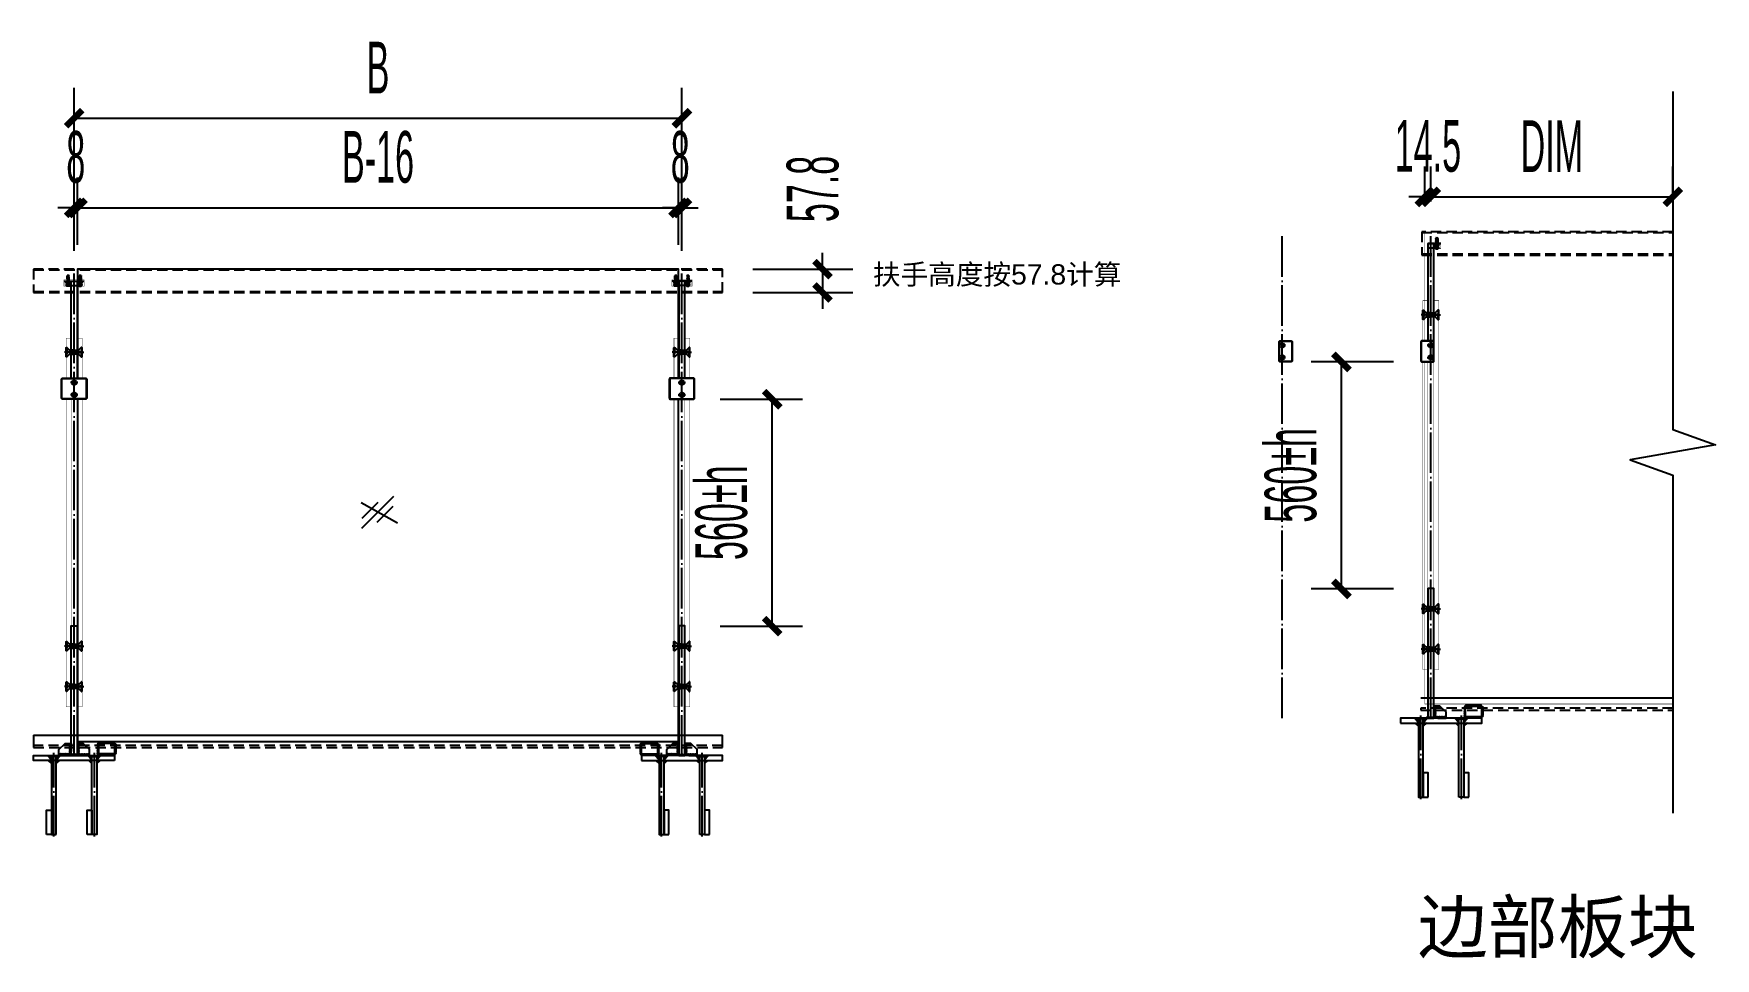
# Model space of a CAD drawing. Header units: millimetres. Extents: x 9 to 8262, y -3873 to 1969.
# Drawn here: x 4111 to 8262, y -312 to 1969 of the extents above; entities that cross this region are included whole.
import ezdxf

# ---------------------------------------------------------------- set-up
doc = ezdxf.new("R2010")
doc.units = ezdxf.units.MM
doc.header["$MEASUREMENT"] = 0
for name, pattern in [('CENTER', [2, 1.25, -0.25, 0.25, -0.25]), ('DASH', [0.35, 0.25, -0.1]), ('DASHED', [19.05, 12.7, -6.35]), ('DOTE', [2.42, 2, -0.2, 0.02, -0.2]), ('HIDDEN', [9.525, 6.35, -3.175])]:
    doc.linetypes.add(name, pattern=pattern)
for name, color, linetype in [('@F03_Section_Glass', 4, 'Continuous'), ('@F05_Section_Steel', 24, 'Continuous'), ('@F09_Submate', 8, 'Continuous'), ('@F19_DIM', 7, 'Continuous'), ('CL', 7, 'CENTER'), ('DIM', 8, 'Continuous'), ('F06_Section_Steel', 24, 'Continuous'), ('F25_Stru_Fill', 252, 'Continuous'), ('F31_Gridline_Other', 132, 'Continuous'), ('F57_Sign', 240, 'Continuous'), ('F58_Dote', 1, 'DOTE'), ('F90_Dote', 145, 'Continuous'), ('pj', 4, 'Continuous'), ('PUB_TEXT', 7, 'Continuous'), ('SC', 6, 'Continuous'), ('WELD', 8, 'Continuous'), ('XX', 6, 'DASHED'), ('ZX', 1, 'CENTER'), ('图框', 7, 'Continuous')]:
    doc.layers.add(name, color=color, linetype=linetype)
doc.layers.add('JY-11填充层', color=8, linetype='Continuous', lineweight=5)
doc.layers.add('虚线', color=6, linetype='HIDDEN', lineweight=13)
doc.styles.add('_TCH_DIM_T3', font='hztxt_e.shx', dxfattribs={"width": 0.494118, "bigfont": 'hztxt.shx'})
doc.styles.get("Standard").update_dxf_attribs({"font": 'arial.ttf'})
doc.styles.add('黑体', font='')
doc.styles.get('黑体').set_extended_font_data('NSimSun')
doc.dimstyles.new('_TCH_ARCH&&50', dxfattribs={"dimtxt": 127.5, "dimasz": 40, "dimexe": 75, "dimexo": 75, "dimgap": 61.25, "dimtad": 1, "dimdec": 1, "dimzin": 12, "dimdsep": 46, "dimtxsty": '_TCH_DIM_T3', "dimblk": 'ARCHTICK', "dimcen": 0.09, "dimclrt": 7, "dimazin": 2, "dimtfac": 1, "dimtdec": 1, "dimtix": 1, "dimtmove": 2, "dimatfit": 3, "dimldrblk": 'ARCHTICK', "dimfxl": 50, "dimtolj": 1, "dimtzin": 0, "dimarcsym": 0})
pattern_1 = [(45, (-65008.453, 15002.4512), (-1.122532015, 1.122532015), []), (135, (-65008.453, 15002.4512), (-1.122532015, -1.122532015), [])]

# ---------------------------------------------------------------- blocks, each defined once
blk = doc.blocks.new('Railing_B_A$C2D332B79')
at = {"layer": 'DIM'}
for p, q in [((0, 280), (399, 58)), ((10, 110), (185, 286)), ((176, 65), (352, 241))]:
    blk.add_line(p, q, dxfattribs=at)
at = {"layer": 'DIM', "linetype": 'DASHED', "ltscale": 450}
blk.add_line((7, 0), (358, 351), dxfattribs=at)
blk = doc.blocks.new('Railing_B_YM02-V')
at = {"layer": 'F06_Section_Steel'}
h = blk.add_hatch(dxfattribs=at)
h.set_pattern_fill('ANSI37', color=4, style=0)
h.set_pattern_definition(pattern_1)
h.paths.add_polyline_path([(0, 66), (0, 50), (2, 50), (2, 56), (10, 56), (10, 57)])
h.paths.add_polyline_path([(12, 64), (12, 56), (20, 56)])
h.paths.add_polyline_path([(12, 57), (10, 57), (10, 56), (12, 56)])
h.paths.add_polyline_path([(12, 44), (10, 44), (10, 43), (12, 43)])
h.paths.add_polyline_path([(10, 43), (10, 44), (2, 44), (2, 50), (0, 50), (0, 34)])
h.paths.add_polyline_path([(20, 44), (12, 44), (12, 36)])
h = blk.add_hatch(dxfattribs=at)
h.set_pattern_fill('ANSI37', color=4, style=0)
h.set_pattern_definition(pattern_1)
h.paths.add_polyline_path([(0, -66), (0, -50), (2, -50), (2, -56), (10, -56), (10, -57)])
h.paths.add_polyline_path([(12, -64), (12, -56), (20, -56)])
h.paths.add_polyline_path([(12, -57), (10, -57), (10, -56), (12, -56)])
h.paths.add_polyline_path([(12, -44), (10, -44), (10, -43), (12, -43)])
h.paths.add_polyline_path([(10, -43), (10, -44), (2, -44), (2, -50), (0, -50), (0, -34)])
h.paths.add_polyline_path([(20, -44), (12, -44), (12, -36)])
at = {"layer": 'F06_Section_Steel', "color": 4}
for p, q in [((10, 57), (0, 66)), ((10, 43), (0, 34)), ((12, 57), (10, 57)), ((10, 57), (10, 56)), ((10, 43), (10, 44)), ((12, 43), (10, 43)), ((12, 64), (20, 56)), ((12, 36), (20, 44)), ((10, -43), (0, -34)), ((12, -36), (20, -44)), ((10, -57), (0, -66)), ((12, -43), (10, -43)), ((10, -43), (10, -44)), ((10, -57), (10, -56)), ((12, -57), (10, -57)), ((12, -64), (20, -56))]:
    blk.add_line(p, q, dxfattribs=at)
at = {"layer": 'F06_Section_Steel'}
for points in [[(12, -100), (12, 100), (0, 100), (0, -100)], [(195, 44), (2, 44), (2, 56), (195, 56), (195, 44)], [(195, 68), (135, 68), (135, 56), (195, 56), (195, 68)], [(195, -32), (135, -32), (135, -44), (195, -44), (195, -32)], [(195, -44), (2, -44), (2, -56), (195, -56), (195, -44)]]:
    blk.add_lwpolyline(points, close=True, dxfattribs=at)
at = {"layer": 'F58_Dote', "ltscale": 50}
for p, q in [((199.6, 50), (-6.9, 50)), ((199.6, -50), (-6.9, -50))]:
    blk.add_line(p, q, dxfattribs=at)
blk = doc.blocks.new('*U20')
at = {"layer": 'JY-11填充层'}
for centre, end in [((4, 0), 180), ((8, 0), 120), ((12, 0), 120), ((16, 0), 120), ((20, 0), 120), ((24, 0), 120)]:
    blk.add_arc(centre, 4, 0, end, dxfattribs=at)
blk = doc.blocks.new('*U9')
at = {"layer": 'JY-11填充层'}
for centre, end in [((4, 0), 180), ((8, 0), 120), ((12, 0), 120), ((16, 0), 120), ((20, 0), 120), ((24, 0), 120), ((28, 0), 120), ((32, 0), 120), ((36, 0), 120)]:
    blk.add_arc(centre, 4, 0, end, dxfattribs=at)
blk = doc.blocks.new('Railing_B_30角钢（平面）')
at = {"layer": '@F05_Section_Steel', "elevation": 0}
for points in [[(171496.2, -73616), (171496.2, -73586), (171456.2, -73586), (171456.2, -73616), (171496.2, -73616)], [(171496.2, -73612), (171496.2, -73612), (171456.2, -73612)]]:
    blk.add_lwpolyline(points, dxfattribs=at)
at = {"layer": 'JY-11填充层', "rotation": 90}
blk.add_blockref('*U20', (171456.2, -73614, 0), dxfattribs=at)
at = {"layer": 'JY-11填充层'}
blk.add_blockref('*U9', (171456.2, -73586, 0), dxfattribs=at)
at = {"layer": 'JY-11填充层', "xscale": -1, "rotation": 270}
blk.add_blockref('*U20', (171496.2, -73614, 0), dxfattribs=at)
blk = doc.blocks.new('Railing_B_肋板')
at = {"layer": '@F05_Section_Steel', "elevation": 0}
blk.add_lwpolyline([(-135353.8, 59079.8), (-135373.8, 59079.8), (-135373.8, 59094.8), (-135358.8, 59109.8), (-135343.8, 59109.8), (-135343.8, 59089.8)], close=True, dxfattribs=at)
at = {"layer": 'WELD'}
for centre, start, end in [((-135343.8, 59105.8, 0), 90, 210), ((-135369.8, 59079.8, 0), 60, 180), ((-135365.8, 59079.8, 0), 60, 180), ((-135365.8, 59079.8, 0), 120, 180), ((-135361.8, 59079.8, 0), 60, 180), ((-135361.8, 59079.8, 0), 120, 180), ((-135357.8, 59079.8, 0), 60, 180), ((-135357.8, 59079.8, 0), 120, 180), ((-135353.8, 59079.8, 0), 60, 180), ((-135353.8, 59079.8, 0), 120, 180), ((-135349.8, 59079.8, 0), 90, 180), ((-135349.8, 59079.8, 0), 120, 180), ((-135343.8, 59101.8, 0), 90, 210), ((-135343.8, 59097.8, 0), 90, 210), ((-135343.8, 59093.8, 0), 90, 210), ((-135343.8, 59089.8, 0), 90, 210), ((-135343.8, 59085.8, 0), 90, 180), ((-135343.8, 59101.8, 0), 90, 150), ((-135343.8, 59097.8, 0), 90, 150), ((-135343.8, 59093.8, 0), 90, 150), ((-135343.8, 59089.8, 0), 90, 150), ((-135343.8, 59085.8, 0), 90, 150)]:
    blk.add_arc(centre, 4, start, end, dxfattribs=at)
blk = doc.blocks.new('Railing_B_m5x12rhs')
at = {"layer": 'CL'}
blk.add_line((0, -13.1), (0, 5.4), dxfattribs=at)
at = {"layer": 'SC', "color": 6, "linetype": 'HIDDEN', "ltscale": 0.3}
for p, q in [((-2.2, -9.5), (-1.8, -11)), ((2.2, -9.5), (1.8, -11))]:
    blk.add_line(p, q, dxfattribs=at)
at = {"layer": 'SC', "color": 6, "linetype": 'Continuous', "ltscale": 0.3}
blk.add_lwpolyline([(4, 1.1, 0.338208), (2.9, 2.5, 0.133928), (-2.9, 2.5, 0.338208), (-4, 1.1), (-4, 0), (4, 0)], format="xyb", close=True, dxfattribs=at)
at = {"layer": 'SC', "color": 8, "linetype": 'HIDDEN', "ltscale": 0.3}
blk.add_lwpolyline([(2.9, 2.5), (2.6, 2.3), (2.3, 2.2), (2, 2.2), (1.7, 2.2), (1.4, 2.3), (1.1, 2.4), (0.9, 2.5), (0.7, 2.5), (0.6, 2.4), (0.6, 2.3), (0.5, 2.1), (0.6, 1.9), (0.6, 1.6), (0.6, 1.4), (0.6, 1.2), (0.5, 1), (0.4, 0.8), (0.3, 0.7), (0.2, 0.6), (0, 0.6), (-0.2, 0.6), (-0.3, 0.7), (-0.4, 0.8), (-0.5, 1), (-0.6, 1.2), (-0.6, 1.4), (-0.6, 1.6), (-0.6, 1.9), (-0.5, 2.1), (-0.6, 2.3), (-0.6, 2.4), (-0.7, 2.5), (-0.9, 2.5), (-1.1, 2.4), (-1.4, 2.3), (-1.7, 2.2), (-2, 2.2), (-2.3, 2.2), (-2.6, 2.3), (-2.9, 2.5)], dxfattribs=at)
at = {"layer": 'SC', "color": 6, "linetype": 'HIDDEN', "ltscale": 0.3}
for points in [[(-2.2, 0), (-2.2, -9.5), (2.2, -9.5), (2.2, 0)], [(-1.8, 0), (-1.8, -11), (1.8, -11), (1.8, 0)]]:
    blk.add_lwpolyline(points, dxfattribs=at)
blk = doc.blocks.new('*U12')
at = {"layer": 'pj'}
for p, q in [((-2.1, 0), (-2.1, -0.5)), ((-2.5, -0.8), (2.5, -0.4)), ((-2.5, -0.8), (2.5, -0.4)), ((-2.1, -0.5), (-2.5, -0.8)), ((-2.5, -0.8), (-2.5, -0.8)), ((-2.5, -0.8), (-2.1, -1.1)), ((-2.5, -1.6), (2.5, -1.2)), ((-2.5, -1.6), (2.5, -1.2)), ((-2.1, -1.3), (-2.5, -1.6)), ((-2.5, -1.6), (-2.5, -1.6)), ((-2.5, -1.6), (-2.1, -1.9)), ((-2.5, -2.4), (2.5, -2)), ((-2.5, -2.4), (2.5, -2)), ((-2.5, -2.4), (-2.1, -2.1)), ((-2.1, -2.7), (-2.5, -2.4)), ((-2.5, -2.4), (-2.5, -2.4)), ((-2.5, -3.2), (2.5, -2.8)), ((-2.5, -3.2), (2.5, -2.8)), ((-2.5, -3.2), (-2.1, -2.9)), ((-2.5, -3.2), (-2.5, -3.2)), ((-2.1, -3.5), (-2.5, -3.2)), ((-2.5, -4), (2.5, -3.6)), ((-2.5, -4), (2.5, -3.6)), ((-2.5, -4), (-2.1, -3.7)), ((-2.5, -4), (-2.5, -4)), ((-2.1, -4.3), (-2.5, -4)), ((-2.5, -4.8), (2.5, -4.4)), ((-2.5, -4.8), (2.5, -4.4)), ((-2.5, -4.8), (-2.1, -4.5)), ((-2.5, -4.8), (-2.5, -4.8)), ((-2.1, -5.1), (-2.5, -4.8)), ((-2.5, -5.6), (2.5, -5.2)), ((-2.5, -5.6), (2.5, -5.2)), ((-2.5, -5.6), (-2.1, -5.3)), ((-2.5, -5.6), (-2.5, -5.6)), ((-2.1, -5.9), (-2.5, -5.6)), ((-2.5, -6.4), (2.5, -6)), ((-2.5, -6.4), (2.5, -6)), ((-2.5, -6.4), (-2.1, -6.1)), ((-2.5, -6.4), (-2.5, -6.4)), ((-2.1, -6.7), (-2.5, -6.4)), ((-2.5, -7.2), (2.5, -6.8)), ((-2.5, -7.2), (2.5, -6.8)), ((-2.5, -7.2), (-2.1, -6.9)), ((-2.5, -7.2), (-2.5, -7.2)), ((-2.1, -7.5), (-2.5, -7.2)), ((-2.5, -8), (2.5, -7.6)), ((-2.5, -8), (2.5, -7.6)), ((-2.5, -8), (-2.1, -7.7)), ((-2.5, -8), (-2.5, -8)), ((-2.1, -8.3), (-2.5, -8)), ((-2.5, -8.8), (2.5, -8.4)), ((-2.5, -8.8), (2.5, -8.4)), ((-2.5, -8.8), (-2.1, -8.5)), ((-2.5, -8.8), (-2.5, -8.8)), ((-2.1, -9.1), (-2.5, -8.8)), ((-2.5, -9.6), (2.5, -9.2)), ((-2.5, -9.6), (2.5, -9.2)), ((-2.5, -9.6), (-2.1, -9.3)), ((-2.5, -9.6), (-2.5, -9.6)), ((-2.1, -9.9), (-2.5, -9.6)), ((-2.5, -10.4), (2.5, -10)), ((-2.5, -10.4), (2.5, -10)), ((-2.5, -10.4), (-2.1, -10.1)), ((-2.5, -10.4), (-2.5, -10.4)), ((-2.1, -10.7), (-2.5, -10.4)), ((-2.5, -11.2), (2.5, -10.8)), ((-2.5, -11.2), (2.5, -10.8)), ((-2.5, -11.2), (-2.1, -10.9)), ((-2.5, -11.2), (-2.5, -11.2)), ((-2.1, -11.5), (-2.5, -11.2)), ((-2.5, -12), (2.5, -11.6)), ((-2.5, -12), (2.5, -11.6)), ((-2.5, -12), (-2.1, -11.7)), ((-2.5, -12), (-2.5, -12)), ((-2.1, -12.3), (-2.5, -12)), ((-2.5, -12.8), (2.5, -12.4)), ((-2.5, -12.8), (2.5, -12.4)), ((-2.5, -12.8), (-2.1, -12.5)), ((-2.5, -12.8), (-2.5, -12.8)), ((-2.1, -13.1), (-2.5, -12.8)), ((-2.5, -13.6), (2.5, -13.2)), ((-2.5, -13.6), (2.5, -13.2)), ((-2.5, -13.6), (-2.1, -13.3)), ((-2.5, -13.6), (-2.5, -13.6)), ((-2.1, -13.9), (-2.5, -13.6)), ((-2.5, -14.4), (2.5, -14)), ((-2.5, -14.4), (2.5, -14)), ((-2.5, -14.4), (-2.1, -14.1)), ((-2.1, -14.7), (-2.5, -14.4)), ((-2.5, -14.4), (-2.5, -14.4)), ((-2.5, -15.2), (2.5, -14.8)), ((-2.5, -15.2), (2.5, -14.8)), ((-2.1, -14.9), (-2.5, -15.2)), ((-2.5, -15.2), (-2.5, -15.2)), ((-2.5, -15.2), (-2.1, -15.5)), ((-2.5, -16), (2.5, -15.6)), ((-2.5, -16), (2.5, -15.6)), ((-2.1, -15.7), (-2.5, -16)), ((-2.5, -16), (-2.5, -16)), ((-2.5, -16), (-2.1, -16.3)), ((-2.5, -16.8), (2.5, -16.4)), ((-2.5, -16.8), (2.5, -16.4)), ((-2.5, -16.8), (-2.1, -16.5)), ((-2.1, -17.1), (-2.5, -16.8)), ((-2.5, -16.8), (-2.5, -16.8)), ((-2.1, -0.5), (2.1, -0.1)), ((-2.1, -1.1), (2.1, -0.7)), ((-2.1, -1.3), (2.1, -0.9)), ((-2.1, -1.1), (-2.1, -1.3)), ((-2.1, -1.9), (2.1, -1.5)), ((-2.1, -2.1), (2.1, -1.7)), ((-2.1, -1.9), (-2.1, -2)), ((-2.1, -2.1), (-2.1, -2)), ((-2.1, -2.7), (2.1, -2.3)), ((-2.1, -2.9), (2.1, -2.5)), ((-2.1, -2.7), (-2.1, -2.8)), ((-2.1, -2.9), (-2.1, -2.8)), ((-2.1, -3.5), (2.1, -3.1)), ((-2.1, -3.7), (2.1, -3.3)), ((-2.1, -3.5), (-2.1, -3.6)), ((-2.1, -3.7), (-2.1, -3.6)), ((-2.1, -4.3), (2.1, -3.9)), ((-2.1, -4.5), (2.1, -4.1)), ((-2.1, -4.3), (-2.1, -4.4)), ((-2.1, -4.5), (-2.1, -4.4)), ((-2.1, -5.1), (2.1, -4.7)), ((-2.1, -5.3), (2.1, -4.9)), ((-2.1, -5.1), (-2.1, -5.2)), ((-2.1, -5.3), (-2.1, -5.2)), ((-2.1, -5.9), (2.1, -5.5)), ((-2.1, -6.1), (2.1, -5.7)), ((-2.1, -5.9), (-2.1, -6)), ((-2.1, -6.1), (-2.1, -6)), ((-2.1, -6.7), (2.1, -6.3)), ((-2.1, -6.9), (2.1, -6.5)), ((-2.1, -6.7), (-2.1, -6.8)), ((-2.1, -6.9), (-2.1, -6.8)), ((-2.1, -7.5), (2.1, -7.1)), ((-2.1, -7.7), (2.1, -7.3)), ((-2.1, -7.5), (-2.1, -7.6)), ((-2.1, -7.7), (-2.1, -7.6)), ((-2.1, -8.3), (2.1, -7.9)), ((-2.1, -8.5), (2.1, -8.1)), ((-2.1, -8.3), (-2.1, -8.4)), ((-2.1, -8.5), (-2.1, -8.4)), ((-2.1, -9.1), (2.1, -8.7)), ((-2.1, -9.3), (2.1, -8.9)), ((-2.1, -9.1), (-2.1, -9.2)), ((-2.1, -9.3), (-2.1, -9.2)), ((-2.1, -9.9), (2.1, -9.5)), ((-2.1, -10.1), (2.1, -9.7)), ((-2.1, -9.9), (-2.1, -10)), ((-2.1, -10.1), (-2.1, -10)), ((-2.1, -10.7), (2.1, -10.3)), ((-2.1, -10.9), (2.1, -10.5)), ((-2.1, -10.7), (-2.1, -10.8)), ((-2.1, -10.9), (-2.1, -10.8)), ((-2.1, -11.5), (2.1, -11.1)), ((-2.1, -11.7), (2.1, -11.3)), ((-2.1, -11.5), (-2.1, -11.6)), ((-2.1, -11.7), (-2.1, -11.6)), ((-2.1, -12.3), (2.1, -11.9)), ((-2.1, -12.5), (2.1, -12.1)), ((-2.1, -12.3), (-2.1, -12.4)), ((-2.1, -12.5), (-2.1, -12.4)), ((-2.1, -13.1), (2.1, -12.7)), ((-2.1, -13.3), (2.1, -12.9)), ((-2.1, -13.1), (-2.1, -13.2)), ((-2.1, -13.3), (-2.1, -13.2)), ((-2.1, -13.9), (2.1, -13.5)), ((-2.1, -14.1), (2.1, -13.7)), ((-2.1, -14.1), (-2.1, -13.9)), ((-2.1, -14.7), (2.1, -14.3)), ((-2.1, -14.9), (2.1, -14.5)), ((-2.1, -14.8), (-2.1, -14.7)), ((-2.1, -14.8), (-2.1, -14.9)), ((-2.1, -15.5), (2.1, -15.1)), ((-2.1, -15.7), (2.1, -15.3)), ((-2.1, -15.5), (-2.1, -15.7)), ((-2.1, -16.3), (2.1, -15.9)), ((-2.1, -16.5), (2.1, -16.1)), ((-2.1, -16.3), (-2.1, -16.4)), ((-2.1, -16.5), (-2.1, -16.4)), ((-2.1, -17.1), (2.1, -16.7)), ((-2.1, -17.2), (-2.1, -17.1)), ((2.5, -17.2), (-2.1, -17.2)), ((-0.9, -17.2), (2.1, -16.9)), ((1.8, -17.2), (2.5, -17.2)), ((2.1, 0), (2.1, -0.1)), ((2.1, -0.1), (2.5, -0.4)), ((2.5, -0.4), (2.1, -0.7)), ((2.1, -0.7), (2.1, -0.9)), ((2.1, -0.9), (2.5, -1.2)), ((2.5, -1.2), (2.1, -1.5)), ((2.1, -1.5), (2.1, -1.6)), ((2.1, -1.7), (2.1, -1.6)), ((2.5, -2), (2.1, -1.7)), ((2.1, -2.3), (2.5, -2)), ((2.1, -2.3), (2.1, -2.4)), ((2.1, -2.5), (2.1, -2.4)), ((2.5, -2.8), (2.1, -2.5)), ((2.1, -3.1), (2.5, -2.8)), ((2.1, -3.1), (2.1, -3.2)), ((2.1, -3.3), (2.1, -3.2)), ((2.5, -3.6), (2.1, -3.3)), ((2.1, -3.9), (2.5, -3.6)), ((2.1, -3.9), (2.1, -4)), ((2.1, -4.1), (2.1, -4)), ((2.5, -4.4), (2.1, -4.1)), ((2.1, -4.7), (2.5, -4.4)), ((2.1, -4.7), (2.1, -4.8)), ((2.1, -4.9), (2.1, -4.8)), ((2.5, -5.2), (2.1, -4.9)), ((2.1, -5.5), (2.5, -5.2)), ((2.1, -5.5), (2.1, -5.6)), ((2.1, -5.7), (2.1, -5.6)), ((2.5, -6), (2.1, -5.7)), ((2.1, -6.3), (2.5, -6)), ((2.1, -6.3), (2.1, -6.4)), ((2.1, -6.5), (2.1, -6.4)), ((2.5, -6.8), (2.1, -6.5)), ((2.1, -7.1), (2.5, -6.8)), ((2.1, -7.1), (2.1, -7.2)), ((2.1, -7.3), (2.1, -7.2)), ((2.5, -7.6), (2.1, -7.3)), ((2.1, -7.9), (2.5, -7.6)), ((2.1, -7.9), (2.1, -8)), ((2.1, -8.1), (2.1, -8)), ((2.5, -8.4), (2.1, -8.1)), ((2.1, -8.7), (2.5, -8.4)), ((2.1, -8.7), (2.1, -8.8)), ((2.1, -8.9), (2.1, -8.8)), ((2.5, -9.2), (2.1, -8.9)), ((2.1, -9.5), (2.5, -9.2)), ((2.1, -9.5), (2.1, -9.6)), ((2.1, -9.7), (2.1, -9.6)), ((2.5, -10), (2.1, -9.7)), ((2.1, -10.3), (2.5, -10)), ((2.1, -10.3), (2.1, -10.4)), ((2.1, -10.5), (2.1, -10.4)), ((2.5, -10.8), (2.1, -10.5)), ((2.1, -11.1), (2.5, -10.8)), ((2.1, -11.1), (2.1, -11.2)), ((2.1, -11.3), (2.1, -11.2)), ((2.5, -11.6), (2.1, -11.3)), ((2.1, -11.9), (2.5, -11.6)), ((2.1, -11.9), (2.1, -12)), ((2.1, -12.1), (2.1, -12)), ((2.5, -12.4), (2.1, -12.1)), ((2.1, -12.7), (2.5, -12.4)), ((2.1, -12.7), (2.1, -12.8)), ((2.1, -12.9), (2.1, -12.8)), ((2.5, -13.2), (2.1, -12.9)), ((2.1, -13.5), (2.5, -13.2)), ((2.1, -13.7), (2.1, -13.5)), ((2.5, -14), (2.1, -13.7)), ((2.1, -14.3), (2.5, -14)), ((2.1, -14.4), (2.1, -14.3)), ((2.1, -14.4), (2.1, -14.5)), ((2.1, -14.5), (2.5, -14.8)), ((2.5, -14.8), (2.1, -15.1)), ((2.1, -15.1), (2.1, -15.3)), ((2.1, -15.3), (2.5, -15.6)), ((2.5, -15.6), (2.1, -15.9)), ((2.1, -15.9), (2.1, -16)), ((2.1, -16.1), (2.1, -16)), ((2.5, -16.4), (2.1, -16.1)), ((2.1, -16.7), (2.5, -16.4)), ((2.1, -16.9), (2.1, -16.7)), ((2.5, -17.2), (2.1, -16.9)), ((2.5, -0.4), (2.5, -0.4)), ((2.5, -1.2), (2.5, -1.2)), ((2.5, -2), (2.5, -2)), ((2.5, -2.8), (2.5, -2.8)), ((2.5, -3.6), (2.5, -3.6)), ((2.5, -4.4), (2.5, -4.4)), ((2.5, -5.2), (2.5, -5.2)), ((2.5, -6), (2.5, -6)), ((2.5, -6.8), (2.5, -6.8)), ((2.5, -7.6), (2.5, -7.6)), ((2.5, -8.4), (2.5, -8.4)), ((2.5, -9.2), (2.5, -9.2)), ((2.5, -10), (2.5, -10)), ((2.5, -10.8), (2.5, -10.8)), ((2.5, -11.6), (2.5, -11.6)), ((2.5, -12.4), (2.5, -12.4)), ((2.5, -13.2), (2.5, -13.2)), ((2.5, -14), (2.5, -14)), ((2.5, -14.8), (2.5, -14.8)), ((2.5, -15.6), (2.5, -15.6)), ((2.5, -16.4), (2.5, -16.4)), ((2.5, -17.2), (2.5, -17.2))]:
    blk.add_line(p, q, dxfattribs=at)
blk.add_lwpolyline([(-4.8, 2.1), (-4.8, 0), (4.8, 0), (4.8, 2.1, 0.148437), (0.4, 3.7), (0.4, 3.5), (-0.4, 3.5), (-0.4, 3.7, 0.148437)], format="xyb", close=True, dxfattribs=at)
at = {"layer": 'ZX', "ltscale": 0.1}
blk.add_line((0, 4.7), (0, -18.2), dxfattribs=at)
blk = doc.blocks.new('Railing_B_M5x12FHS')
at = {"layer": 'F31_Gridline_Other', "ltscale": 0.5}
for p, q in [((-5.8, 1.2), (-0.8, 1.2)), ((5.8, 1.2), (0.8, 1.2)), ((-2.5, -8.3), (-1.9, -10)), ((2.5, -8.3), (1.9, -10))]:
    blk.add_line(p, q, dxfattribs=at)
blk.add_lwpolyline([(-0.8, 0), (0.8, 0), (0.8, 2), (5.5, 2, -0.414214), (5.8, 1.7), (5.8, 1.3, -0.198912), (5.7, 1.1), (2.5, -2.2), (-2.5, -2.2), (-5.7, 1.1, -0.198912), (-5.8, 1.3), (-5.8, 1.7, -0.414214), (-5.5, 2), (-0.8, 2)], format="xyb", close=True, dxfattribs=at)
for points in [[(-2.5, -2.2), (-2.5, -8.3), (2.5, -8.3), (2.5, -2.2)], [(-1.9, -2.2), (-1.9, -10), (1.9, -10), (1.9, -2.2)]]:
    blk.add_lwpolyline(points, dxfattribs=at)
at = {"layer": 'F90_Dote', "linetype": 'DOTE', "ltscale": 3}
blk.add_line((0, -12.1), (0, 4.1), dxfattribs=at)
blk = doc.blocks.new('*U11')
at = {"layer": 'JY-11填充层'}
for centre, end in [((4, 0), 180), ((8, 0), 120), ((12, 0), 120), ((16, 0), 120), ((20, 0), 120)]:
    blk.add_arc(centre, 4, 0, end, dxfattribs=at)
blk = doc.blocks.new('_ArchTick')
at = {"color": 0, "linetype": 'ByBlock', "const_width": 0.4}
blk.add_lwpolyline([(-0.5, -0.5), (0.5, 0.5)], dxfattribs=at)
blk = doc.blocks.new('*D13')
at = {"layer": '@F19_DIM', "color": 0, "lineweight": -2, "transparency": 16777216}
for p, q in [((4211.3, 1448.3), (4211.3, 1614.3)), ((4219.3, 1448.3), (4219.3, 1614.3)), ((4211.3, 1539.3), (4171.3, 1539.3)), ((4211.3, 1539.3), (4219.3, 1539.3)), ((4219.3, 1539.3), (4259.3, 1539.3))]:
    blk.add_line(p, q, dxfattribs=at)
at = {"layer": 'Defpoints', "color": 0, "transparency": 16777216}
for p in [(4219.3, 1539.3), (4211.3, 1373.3), (4219.3, 1373.3)]:
    blk.add_point(p, dxfattribs=at)
at = {"layer": '@F19_DIM', "color": 0, "lineweight": -2, "transparency": 16777216, "xscale": 40, "yscale": 40, "zscale": 40}
blk.add_blockref('_ArchTick', (4211.3, 1539.3), dxfattribs=at)
at = {"layer": '@F19_DIM', "color": 0, "lineweight": -2, "transparency": 16777216, "xscale": 40, "yscale": 40, "zscale": 40, "rotation": 180}
blk.add_blockref('_ArchTick', (4219.3, 1539.3), dxfattribs=at)
at = {"layer": '@F19_DIM', "color": 7, "transparency": 16777216, "insert": (4215.3, 1664.3), "char_height": 127.5, "attachment_point": 5, "style": '_TCH_DIM_T3'}
blk.add_mtext('\\A1;8', dxfattribs=at)
blk = doc.blocks.new('*D14')
at = {"layer": '@F19_DIM', "color": 0, "lineweight": -2, "transparency": 16777216}
for p, q in [((4219.3, 1448.3), (4219.3, 1614.3)), ((5703.3, 1448.3), (5703.3, 1614.3)), ((4219.3, 1539.3), (5703.3, 1539.3))]:
    blk.add_line(p, q, dxfattribs=at)
at = {"layer": 'Defpoints', "color": 0, "transparency": 16777216}
for p in [(5703.3, 1539.3), (4219.3, 1373.3), (5703.3, 1373.3)]:
    blk.add_point(p, dxfattribs=at)
at = {"layer": '@F19_DIM', "color": 0, "lineweight": -2, "transparency": 16777216, "xscale": 40, "yscale": 40, "zscale": 40, "rotation": 180}
blk.add_blockref('_ArchTick', (4219.3, 1539.3), dxfattribs=at)
at = {"layer": '@F19_DIM', "color": 0, "lineweight": -2, "transparency": 16777216, "xscale": 40, "yscale": 40, "zscale": 40}
blk.add_blockref('_ArchTick', (5703.3, 1539.3), dxfattribs=at)
at = {"layer": '@F19_DIM', "color": 7, "transparency": 16777216, "insert": (4961.3, 1664.3), "char_height": 127.5, "attachment_point": 5, "style": '_TCH_DIM_T3'}
blk.add_mtext('\\A1;B-16', dxfattribs=at)
blk = doc.blocks.new('*D15')
at = {"layer": '@F19_DIM', "color": 0, "lineweight": -2, "transparency": 16777216}
for p, q in [((5703.3, 1448.3), (5703.3, 1614.3)), ((5711.3, 1448.3), (5711.3, 1614.3)), ((5703.3, 1539.3), (5663.3, 1539.3)), ((5703.3, 1539.3), (5711.3, 1539.3)), ((5711.3, 1539.3), (5751.3, 1539.3))]:
    blk.add_line(p, q, dxfattribs=at)
at = {"layer": 'Defpoints', "color": 0, "transparency": 16777216}
for p in [(5711.3, 1539.3), (5703.3, 1373.3), (5711.3, 1373.3)]:
    blk.add_point(p, dxfattribs=at)
at = {"layer": '@F19_DIM', "color": 0, "lineweight": -2, "transparency": 16777216, "xscale": 40, "yscale": 40, "zscale": 40}
blk.add_blockref('_ArchTick', (5703.3, 1539.3), dxfattribs=at)
at = {"layer": '@F19_DIM', "color": 0, "lineweight": -2, "transparency": 16777216, "xscale": 40, "yscale": 40, "zscale": 40, "rotation": 180}
blk.add_blockref('_ArchTick', (5711.3, 1539.3), dxfattribs=at)
at = {"layer": '@F19_DIM', "color": 7, "transparency": 16777216, "insert": (5707.3, 1664.3), "char_height": 127.5, "attachment_point": 5, "style": '_TCH_DIM_T3'}
blk.add_mtext('\\A1;8', dxfattribs=at)
blk = doc.blocks.new('*D16')
at = {"layer": '@F19_DIM', "color": 0, "lineweight": -2, "transparency": 16777216}
for p, q in [((5805.8, 1067.2), (6009.3, 1067.2)), ((5934.3, 507.2), (5934.3, 1067.2)), ((5805.8, 507.2), (6009.3, 507.2))]:
    blk.add_line(p, q, dxfattribs=at)
at = {"layer": 'Defpoints', "color": 0, "transparency": 16777216}
for p in [(5730.8, 1067.2), (5934.3, 1067.2), (5730.8, 507.2)]:
    blk.add_point(p, dxfattribs=at)
at = {"layer": '@F19_DIM', "color": 0, "lineweight": -2, "transparency": 16777216, "xscale": 40, "yscale": 40, "zscale": 40}
for p, rotation in [((5934.3, 1067.2), 90), ((5934.3, 507.2), 270)]:
    blk.add_blockref('_ArchTick', p, dxfattribs=dict(at, rotation=rotation))
at = {"layer": '@F19_DIM', "color": 7, "transparency": 16777216, "insert": (5809.3, 787.2), "char_height": 127.5, "attachment_point": 5, "rotation": 90, "style": '_TCH_DIM_T3'}
blk.add_mtext('\\A1;560±h', dxfattribs=at)
blk = doc.blocks.new('*D17')
at = {"layer": '@F19_DIM', "color": 0, "lineweight": -2, "transparency": 16777216}
for p, q in [((4211.3, 1433.1), (4211.3, 1835.5)), ((5711.3, 1433.1), (5711.3, 1835.5)), ((4211.3, 1760.5), (5711.3, 1760.5))]:
    blk.add_line(p, q, dxfattribs=at)
at = {"layer": 'Defpoints', "color": 0, "transparency": 16777216}
for p in [(5711.3, 1760.5), (4211.3, 1358.1), (5711.3, 1358.1)]:
    blk.add_point(p, dxfattribs=at)
at = {"layer": '@F19_DIM', "color": 0, "lineweight": -2, "transparency": 16777216, "xscale": 40, "yscale": 40, "zscale": 40, "rotation": 180}
blk.add_blockref('_ArchTick', (4211.3, 1760.5), dxfattribs=at)
at = {"layer": '@F19_DIM', "color": 0, "lineweight": -2, "transparency": 16777216, "xscale": 40, "yscale": 40, "zscale": 40}
blk.add_blockref('_ArchTick', (5711.3, 1760.5), dxfattribs=at)
at = {"layer": '@F19_DIM', "color": 7, "transparency": 16777216, "insert": (4961.3, 1885.5), "char_height": 127.5, "attachment_point": 5, "style": '_TCH_DIM_T3'}
blk.add_mtext('\\A1;B', dxfattribs=at)
blk = doc.blocks.new('*D21')
at = {"layer": '@F19_DIM', "color": 0, "lineweight": -2, "transparency": 16777216}
for p, q in [((7545.4, 1555.4), (7545.4, 1641.6)), ((7559.9, 1555.4), (7559.9, 1641.6)), ((7545.4, 1566.6), (7505.4, 1566.6)), ((7545.4, 1566.6), (7559.9, 1566.6)), ((7559.9, 1566.6), (7599.9, 1566.6))]:
    blk.add_line(p, q, dxfattribs=at)
at = {"layer": 'Defpoints', "color": 0, "transparency": 16777216}
for p in [(7559.9, 1566.6), (7545.4, 1480.4), (7559.9, 1480.4)]:
    blk.add_point(p, dxfattribs=at)
at = {"layer": '@F19_DIM', "color": 0, "lineweight": -2, "transparency": 16777216, "xscale": 40, "yscale": 40, "zscale": 40}
blk.add_blockref('_ArchTick', (7545.4, 1566.6), dxfattribs=at)
at = {"layer": '@F19_DIM', "color": 0, "lineweight": -2, "transparency": 16777216, "xscale": 40, "yscale": 40, "zscale": 40, "rotation": 180}
blk.add_blockref('_ArchTick', (7559.9, 1566.6), dxfattribs=at)
at = {"layer": '@F19_DIM', "color": 7, "transparency": 16777216, "insert": (7552.7, 1691.6), "char_height": 127.5, "attachment_point": 5, "style": '_TCH_DIM_T3'}
blk.add_mtext('\\A1;14.5', dxfattribs=at)
blk = doc.blocks.new('*D22')
at = {"layer": '@F19_DIM', "color": 0, "lineweight": -2, "transparency": 16777216}
for p, q in [((7559.9, 1555.4), (7559.9, 1641.6)), ((8157.2, 1555.4), (8157.2, 1641.6)), ((7559.9, 1566.6), (8157.2, 1566.6))]:
    blk.add_line(p, q, dxfattribs=at)
at = {"layer": 'Defpoints', "color": 0, "transparency": 16777216}
for p in [(8157.2, 1566.6), (7559.9, 1480.4), (8157.2, 1480.4)]:
    blk.add_point(p, dxfattribs=at)
at = {"layer": '@F19_DIM', "color": 0, "lineweight": -2, "transparency": 16777216, "xscale": 40, "yscale": 40, "zscale": 40, "rotation": 180}
blk.add_blockref('_ArchTick', (7559.9, 1566.6), dxfattribs=at)
at = {"layer": '@F19_DIM', "color": 0, "lineweight": -2, "transparency": 16777216, "xscale": 40, "yscale": 40, "zscale": 40}
blk.add_blockref('_ArchTick', (8157.2, 1566.6), dxfattribs=at)
at = {"layer": '@F19_DIM', "color": 7, "transparency": 16777216, "insert": (7858.6, 1691.6), "char_height": 127.5, "attachment_point": 5, "style": '_TCH_DIM_T3'}
blk.add_mtext('\\A1;DIM', dxfattribs=at)
blk = doc.blocks.new('*D23')
at = {"layer": '@F19_DIM', "color": 0, "lineweight": -2, "transparency": 16777216}
for p, q in [((7467.9, 1159.4), (7264.3, 1159.4)), ((7339.3, 599.4), (7339.3, 1159.4)), ((7467.9, 599.4), (7264.3, 599.4))]:
    blk.add_line(p, q, dxfattribs=at)
at = {"layer": 'Defpoints', "color": 0, "transparency": 16777216}
for p in [(7339.3, 1159.4), (7542.9, 1159.4), (7542.9, 599.4)]:
    blk.add_point(p, dxfattribs=at)
at = {"layer": '@F19_DIM', "color": 0, "lineweight": -2, "transparency": 16777216, "xscale": 40, "yscale": 40, "zscale": 40}
for p, rotation in [((7339.3, 1159.4), 90), ((7339.3, 599.4), 270)]:
    blk.add_blockref('_ArchTick', p, dxfattribs=dict(at, rotation=rotation))
at = {"layer": '@F19_DIM', "color": 7, "transparency": 16777216, "insert": (7214.3, 879.4), "char_height": 127.5, "attachment_point": 5, "rotation": 90, "style": '_TCH_DIM_T3'}
blk.add_mtext('\\A1;560±h', dxfattribs=at)
blk = doc.blocks.new('Railing_B6_Guding_Left')
at = {"lineweight": -2, "ltscale": 0.1}
blk.add_lwpolyline([(-21.5, -41), (4.5, -41, 0.414214), (7.5, -38), (7.5, 8, 0.414214), (4.5, 11), (-21.5, 11, 0.414214), (-24.5, 8), (-24.5, -38, 0.414214)], format="xyb", close=True, dxfattribs=at)
at = {"layer": 'F25_Stru_Fill', "linetype": 'DASH', "ltscale": 10, "flags": 128}
for points in [[(-2, -1.2), (0, -2.3), (2, -1.2), (2, 1.2), (0, 2.3), (-2, 1.2)], [(-2, -31.2), (0, -32.3), (2, -31.2), (2, -28.8), (0, -27.7), (-2, -28.8)]]:
    blk.add_lwpolyline(points, close=True, dxfattribs=at)
at = {"layer": 'F25_Stru_Fill', "linetype": 'DASH', "ltscale": 10}
for centre, radius in [((0, 0), 6), ((0, 0), 2.31), ((0, -30), 6), ((0, -30), 2.31)]:
    blk.add_circle(centre, radius, dxfattribs=at)
at = {"layer": '虚线', "lineweight": -2, "ltscale": 10}
blk.add_lwpolyline([(-21.5, -40), (4.5, -40, 0.414214), (6.5, -38), (6.5, 8, 0.414214), (4.5, 10), (-21.5, 10, 0.414214), (-23.5, 8), (-23.5, -38, 0.414214)], format="xyb", close=True, dxfattribs=at)
blk = doc.blocks.new('Railing_B6_Guding')
at = {"lineweight": -2, "ltscale": 0.1}
blk.add_lwpolyline([(28, -41), (-28, -41, -0.414214), (-31, -38), (-31, 8, -0.414214), (-28, 11), (28, 11, -0.414214), (31, 8), (31, -38, -0.414214)], format="xyb", close=True, dxfattribs=at)
at = {"layer": 'F25_Stru_Fill', "linetype": 'DASH', "ltscale": 10, "flags": 128}
for points in [[(2, -1.2), (0, -2.3), (-2, -1.2), (-2, 1.2), (0, 2.3), (2, 1.2)], [(2, -31.2), (0, -32.3), (-2, -31.2), (-2, -28.8), (0, -27.7), (2, -28.8)]]:
    blk.add_lwpolyline(points, close=True, dxfattribs=at)
at = {"layer": 'F25_Stru_Fill', "linetype": 'DASH', "ltscale": 10}
for centre, radius in [((0, 0), 6), ((0, 0), 2.31), ((0, -30), 6), ((0, -30), 2.31)]:
    blk.add_circle(centre, radius, dxfattribs=at)
at = {"layer": '虚线', "lineweight": -2, "ltscale": 10}
blk.add_lwpolyline([(28, -40), (-28, -40, -0.414214), (-30, -38), (-30, 8, -0.414214), (-28, 10), (28, 10, -0.414214), (30, 8), (30, -38, -0.414214)], format="xyb", close=True, dxfattribs=at)
blk = doc.blocks.new('Railing_B6_Guding_Right')
at = {"lineweight": -2, "ltscale": 0.1}
blk.add_lwpolyline([(21.5, -41), (-4.5, -41, -0.414214), (-7.5, -38), (-7.5, 8, -0.414214), (-4.5, 11), (21.5, 11, -0.414214), (24.5, 8), (24.5, -38, -0.414214)], format="xyb", close=True, dxfattribs=at)
at = {"layer": 'F25_Stru_Fill', "linetype": 'DASH', "ltscale": 10, "flags": 128}
for points in [[(-2, -1.2), (0, -2.3), (2, -1.2), (2, 1.2), (0, 2.3), (-2, 1.2)], [(-2, -31.2), (0, -32.3), (2, -31.2), (2, -28.8), (0, -27.7), (-2, -28.8)]]:
    blk.add_lwpolyline(points, close=True, dxfattribs=at)
at = {"layer": 'F25_Stru_Fill', "linetype": 'DASH', "ltscale": 10}
for centre, radius in [((0, 0), 6), ((0, 0), 2.31), ((0, -30), 6), ((0, -30), 2.31)]:
    blk.add_circle(centre, radius, dxfattribs=at)
at = {"layer": '虚线', "lineweight": -2, "ltscale": 10}
blk.add_lwpolyline([(21.5, -40), (-4.5, -40, -0.414214), (-6.5, -38), (-6.5, 8, -0.414214), (-4.5, 10), (21.5, 10, -0.414214), (23.5, 8), (23.5, -38, -0.414214)], format="xyb", close=True, dxfattribs=at)
blk = doc.blocks.new('*D27')
at = {"color": 0, "lineweight": -2, "transparency": 16777216}
for p, q in [((6058.5, 1388.2), (6058.5, 1428.2)), ((5886.3, 1388.2), (6133.5, 1388.2)), ((6058.5, 1388.2), (6058.5, 1330.4)), ((5886.3, 1330.4), (6133.5, 1330.4)), ((6058.5, 1330.4), (6058.5, 1290.4))]:
    blk.add_line(p, q, dxfattribs=at)
at = {"layer": 'Defpoints', "color": 0, "transparency": 16777216}
for p in [(5811.3, 1388.2, 0), (5811.3, 1330.4, 0), (6058.5, 1330.4)]:
    blk.add_point(p, dxfattribs=at)
at = {"color": 0, "lineweight": -2, "transparency": 16777216, "xscale": 40, "yscale": 40, "zscale": 40}
for p, rotation in [((6058.5, 1388.2), 270), ((6058.5, 1330.4), 90)]:
    blk.add_blockref('_ArchTick', p, dxfattribs=dict(at, rotation=rotation))
at = {"color": 7, "transparency": 16777216, "insert": (6034.7, 1585.9), "char_height": 127.5, "attachment_point": 5, "rotation": 90, "style": '_TCH_DIM_T3'}
blk.add_mtext('\\A1;57.8', dxfattribs=at)

msp = doc.modelspace()

# ---------------------------------------------------------------- linework, layer by layer
at = {"lineweight": -2, "ltscale": 0.1, "elevation": 0}
msp.add_lwpolyline([(5683.31, 1067.18), (5739.31, 1067.18, 0.4142136), (5742.31, 1070.18), (5742.31, 1116.18, 0.4142136), (5739.31, 1119.18), (5683.31, 1119.18, 0.4142136), (5680.31, 1116.18), (5680.31, 1070.18, 0.4142136)], format="xyb", close=True, dxfattribs=at)
at = {"layer": '@F03_Section_Glass', "const_width": 1, "elevation": 0}
for points in [[(7545.42, 1211.39), (7545.42, 1480.39), (8157.24, 1480.39)], [(8157.24, 315.39), (7545.42, 315.39), (7545.42, 1159.39)]]:
    msp.add_lwpolyline(points, dxfattribs=at)
at = {"layer": '@F03_Section_Glass', "elevation": 0}
for points in [[(5703.31, 1119.18), (5703.31, 1388.19), (5183.81, 1388.19), (4219.31, 1388.19), (4219.31, 1119.18)], [(4219.31, 1067.18), (4219.31, 223.19), (5189.31, 223.19), (5703.31, 223.19), (5703.31, 1067.18)]]:
    msp.add_lwpolyline(points, dxfattribs=at)
at = {"layer": '@F19_DIM', "elevation": 0}
msp.add_lwpolyline([(8157.24, 1826.44), (8157.24, 992.69), (8262.24, 954.48), (8052.24, 917.45), (8157.24, 880.19), (8157.24, 46.44)], dxfattribs=at)
at = {"layer": 'F06_Section_Steel', "ltscale": 20}
for p, q in [((7584.92, 1450.34, 0), (7552.42, 1450.34, 0)), ((4186.31, 1358.14, 0), (4236.31, 1358.14, 0)), ((5736.31, 1358.14, 0), (5686.31, 1358.14, 0))]:
    msp.add_line(p, q, dxfattribs=at)
at = {"layer": 'F06_Section_Steel'}
for p, q in [((7535.42, 330.39, 0), (8157.24, 330.39, 0)), ((4111.31, 238.19, 0), (5811.31, 238.19, 0))]:
    msp.add_line(p, q, dxfattribs=at)
at = {"layer": 'F06_Section_Steel', "const_width": 1, "elevation": 0}
for points in [[(7552.42, 1438.69), (7584.92, 1438.69), (7584.92, 1454.2), (7552.42, 1454.2)], [(4236.31, 1346.49), (4186.31, 1346.49), (4186.31, 1362), (4236.31, 1362)], [(5686.31, 1346.49), (5736.31, 1346.49), (5736.31, 1362), (5686.31, 1362)], [(7567.42, 400.39), (7579.42, 400.39), (7579.42, 1310.39), (7567.42, 1310.39)]]:
    msp.add_lwpolyline(points, close=True, dxfattribs=at)
for points in [[(7540.42, 1211.39), (7540.42, 1310.39), (7552.42, 1310.39), (7552.42, 1211.39)], [(4191.81, 1119.18), (4191.81, 1218.19), (4203.81, 1218.19), (4203.81, 1119.18)], [(4230.81, 1119.18), (4230.81, 1218.19), (4218.81, 1218.19), (4218.81, 1119.18)], [(5691.81, 1119.18), (5691.81, 1218.19), (5703.81, 1218.19), (5703.81, 1119.18)], [(5730.81, 1119.18), (5730.81, 1218.19), (5718.81, 1218.19), (5718.81, 1119.18)], [(7552.42, 1159.39), (7552.42, 400.39), (7540.42, 400.39), (7540.42, 1159.39)], [(4203.81, 1067.18), (4203.81, 308.19), (4191.81, 308.19), (4191.81, 1067.18)], [(4218.81, 1067.18), (4218.81, 308.19), (4230.81, 308.19), (4230.81, 1067.18)], [(5703.81, 1067.18), (5703.81, 308.19), (5691.81, 308.19), (5691.81, 1067.18)], [(5718.81, 1067.18), (5718.81, 308.19), (5730.81, 308.19), (5730.81, 1067.18)]]:
    msp.add_lwpolyline(points, dxfattribs=at)
at = {"layer": 'F06_Section_Steel', "elevation": 0}
msp.add_lwpolyline([(4111.31, 238.19), (4111.31, 208.19)], dxfattribs=at)
at = {"layer": 'F06_Section_Steel'}
msp.add_lwpolyline([(5811.31, 208.19), (5811.31, 238.19)], dxfattribs=at)
at = {"layer": 'F25_Stru_Fill', "linetype": 'DASH', "ltscale": 10, "elevation": 0, "flags": 128}
for points in [[(5709.31, 1107.03), (5711.31, 1105.87), (5713.3, 1107.03), (5713.3, 1109.34), (5711.31, 1110.49), (5709.31, 1109.34)], [(5709.31, 1077.03), (5711.31, 1075.87), (5713.3, 1077.03), (5713.3, 1079.34), (5711.31, 1080.49), (5709.31, 1079.34)]]:
    msp.add_lwpolyline(points, close=True, dxfattribs=at)
at = {"layer": 'F25_Stru_Fill', "linetype": 'DASH', "ltscale": 10}
for centre, radius in [((5711.31, 1108.18, 0), 6), ((5711.31, 1078.18, 0), 6), ((5711.31, 1108.18, 0), 2.31), ((5711.31, 1078.18, 0), 2.31)]:
    msp.add_circle(centre, radius, dxfattribs=at)
at = {"layer": 'F58_Dote', "ltscale": 5}
for p, q in [((7551.03, 1200.39, 0), (7568.8, 1200.39, 0)), ((7551.03, 1170.39, 0), (7568.8, 1170.39, 0)), ((4220.19, 1108.18, 0), (4202.43, 1108.18, 0)), ((5702.43, 1108.18, 0), (5720.19, 1108.18, 0)), ((4220.19, 1078.18, 0), (4202.43, 1078.18, 0)), ((5702.43, 1078.18, 0), (5720.19, 1078.18, 0))]:
    msp.add_line(p, q, dxfattribs=at)
at = {"layer": 'F58_Dote', "ltscale": 50, "elevation": 0}
for points in [[(7193.13, 280.39), (7193.13, 1477.39)], [(7559.92, 280.39), (7559.92, 1477.39)], [(4211.31, 188.19), (4211.31, 1385.19)], [(5711.31, 188.19), (5711.31, 1385.19)]]:
    msp.add_lwpolyline(points, dxfattribs=at)
at = {"layer": 'pj', "color": 2}
for p, q in [((7567.42, 1439.99, 0), (7552.42, 1439.99, 0)), ((4203.81, 1347.79, 0), (4218.81, 1347.79, 0)), ((5718.81, 1347.79, 0), (5703.81, 1347.79, 0))]:
    msp.add_line(p, q, dxfattribs=at)
at = {"layer": 'pj', "color": 2, "elevation": 0}
for points in [[(7566.16, 1160.39), (7567.42, 1160.39), (7567.42, 1450.34), (7552.42, 1450.34), (7552.42, 1211.39)], [(4203.81, 1119.18), (4203.81, 1358.14), (4218.81, 1358.14), (4218.81, 1119.18)], [(5718.81, 1119.18), (5718.81, 1358.14), (5703.81, 1358.14), (5703.81, 1119.18)]]:
    msp.add_lwpolyline(points, dxfattribs=at)
for points in [[(7552.42, 280.39), (7567.42, 280.39), (7567.42, 600.39), (7552.42, 600.39)], [(4218.81, 188.19), (4203.81, 188.19), (4203.81, 508.19), (4218.81, 508.19)], [(5703.81, 188.19), (5718.81, 188.19), (5718.81, 508.19), (5703.81, 508.19)]]:
    msp.add_lwpolyline(points, close=True, dxfattribs=at)
at = {"layer": 'XX', "ltscale": 2}
for p, q in [((7537.42, 1478.39, 0), (8157.24, 1478.39, 0)), ((7537.42, 1425.59, 0), (8157.24, 1425.59, 0)), ((7537.42, 1422.59, 0), (8157.24, 1422.59, 0)), ((4111.31, 1386.19, 0), (5811.31, 1386.19, 0)), ((4111.31, 1333.39, 0), (5811.31, 1333.39, 0)), ((4111.31, 1330.39, 0), (5811.31, 1330.39, 0))]:
    msp.add_line(p, q, dxfattribs=at)
at = {"layer": 'XX', "ltscale": 2, "elevation": 0}
for points in [[(8157.24, 1480.39), (7537.42, 1480.39), (7537.42, 1422.59), (8157.24, 1422.59)], [(8157.24, 305.39), (7535.42, 305.39), (7535.42, 300.39), (8157.24, 300.39)], [(5811.31, 213.19), (4111.31, 213.19), (4111.31, 208.19), (5811.31, 208.19)]]:
    msp.add_lwpolyline(points, dxfattribs=at)
msp.add_lwpolyline([(4111.31, 1388.19), (4111.31, 1330.39), (5811.31, 1330.39), (5811.31, 1388.19)], close=True, dxfattribs=at)
at = {"layer": '虚线', "lineweight": -2, "ltscale": 10, "elevation": 0}
msp.add_lwpolyline([(5683.31, 1068.18), (5739.31, 1068.18, 0.4142136), (5741.31, 1070.18), (5741.31, 1116.18, 0.4142136), (5739.31, 1118.18), (5683.31, 1118.18, 0.4142136), (5681.31, 1116.18), (5681.31, 1070.18, 0.4142136)], format="xyb", close=True, dxfattribs=at)

# ---------------------------------------------------------------- block references
at = {"rotation": 180}
for p in [(7574.78, 1447.83, 0), (7574.78, 1441.91, 0), (4226.17, 1355.62, 0), (5726.17, 1355.62, 0), (4226.17, 1349.71, 0), (5726.17, 1349.71, 0)]:
    msp.add_blockref('*U12', p, dxfattribs=at)
at = {"xscale": -1, "rotation": 180}
for p in [(4196.44, 1355.62, 0), (5696.44, 1355.62, 0), (4196.44, 1349.71, 0), (5696.44, 1349.71, 0)]:
    msp.add_blockref('*U12', p, dxfattribs=at)
for name, p in [('Railing_B6_Guding_Right', (7193.13, 1200.39, 0)), ('Railing_B6_Guding_Left', (7559.92, 1200.39, 0)), ('Railing_B6_Guding', (4211.31, 1108.18, 0))]:
    msp.add_blockref(name, p)
at = {"layer": '@F09_Submate', "xscale": -1}
for p in [(-127776.39, -58799.43, 0), (-131125, -58891.64, 0.01), (-129625, -58891.64, 0)]:
    msp.add_blockref('Railing_B_肋板', p, dxfattribs=at)
at = {"layer": '@F09_Submate'}
for p in [(139547.61, -58891.64, 0), (141047.61, -58891.64, 0.01)]:
    msp.add_blockref('Railing_B_肋板', p, dxfattribs=at)
at = {"layer": 'DIM', "color": 8, "ltscale": 20, "yscale": 0.965925806998283, "zscale": 0.965925806998283}
for p, xscale, rotation in [((4226.17, 1358.14, 0), -0.965925806998283, 179.999995731846), ((5696.44, 1358.14, 0), 0.965925806998283, 180.0000042681539)]:
    msp.add_blockref('Railing_B_m5x12rhs', p, dxfattribs=dict(at, xscale=xscale, rotation=rotation))
at = {"layer": 'F06_Section_Steel', "rotation": 270}
for p in [(7585.42, 280.39, 0), (5711.31, 188.19, 0)]:
    msp.add_blockref('Railing_B_YM02-V', p, dxfattribs=at)
at = {"layer": 'F06_Section_Steel', "xscale": -1, "rotation": 90}
msp.add_blockref('Railing_B_YM02-V', (4211.31, 188.19, 0), dxfattribs=at)
at = {"layer": 'F31_Gridline_Other', "yscale": 2, "zscale": 2}
for p, xscale, rotation in [((7544.42, 1275.39, 0), 2, 90.00000000000001), ((7575.42, 1275.39, 0), -2, 270), ((4195.81, 1183.19, 0), 2, 90.00000000000001), ((4226.81, 1183.19, 0), -2, 270), ((5695.81, 1183.19, 0), 2, 90.00000000000001), ((5726.81, 1183.19, 0), -2, 270), ((7544.42, 550.39, 0), 2, 90.00000000000001), ((7575.42, 550.39, 0), -2, 270), ((4195.81, 458.19, 0), 2, 90.00000000000001), ((4226.81, 458.19, 0), -2, 270), ((5695.81, 458.19, 0), 2, 90.00000000000001), ((5726.81, 458.19, 0), -2, 270), ((7544.42, 450.39, 0), 2, 90.00000000000001), ((7575.42, 450.39, 0), -2, 270), ((4195.81, 358.19, 0), 2, 90.00000000000001), ((4226.81, 358.19, 0), -2, 270), ((5695.81, 358.19, 0), 2, 90.00000000000001), ((5726.81, 358.19, 0), -2, 270)]:
    msp.add_blockref('Railing_B_M5x12FHS', p, dxfattribs=dict(at, xscale=xscale, rotation=rotation))
at = {"layer": 'F57_Sign', "xscale": -1}
for p in [(179141.58, 73896.35, 0), (177107.47, 73804.14, 0)]:
    msp.add_blockref('Railing_B_30角钢（平面）', p, dxfattribs=at)
at = {"layer": 'F57_Sign'}
msp.add_blockref('Railing_B_30角钢（平面）', (-167184.85, 73804.14, 0), dxfattribs=at)
at = {"layer": 'JY-11填充层', "extrusion": (0, 0, -1), "zscale": -1}
for p in [(-7571.92, 280.39, 0), (-5722.81, 188.19, 0)]:
    msp.add_blockref('*U11', p, dxfattribs=at)
at = {"layer": 'JY-11填充层', "extrusion": (0, 0, -1), "xscale": -1, "zscale": -1}
msp.add_blockref('*U11', (-4199.81, 188.19, 0), dxfattribs=at)
at = {"layer": '图框', "xscale": 0.2249999999476131, "yscale": 0.2249999999476131, "zscale": 0.2249999999476131}
msp.add_blockref('Railing_B_A$C2D332B79', (4919.79, 749.27, 0), dxfattribs=at)

# ---------------------------------------------------------------- texts
at = {"insert": (6182.87, 1400.2), "char_height": 50, "attachment_point": 1}
msp.add_mtext_dynamic_manual_height_columns('{\\fSimSun|b0|i0|c134|p2;扶手高度按}57.8{\\fSimSun|b0|i0|c134|p2;计算}', width=962.4227, gutter_width=12.5, heights=[0], dxfattribs=at)
at = {"layer": 'PUB_TEXT', "style": '黑体'}
msp.add_text('边部板块', height=126.582, dxfattribs=at).set_placement((7527.8, -297.99, 0))

# ---------------------------------------------------------------- dimensions: what is measured, and where the dimension line sits
dim = msp.add_linear_dim(base=(6058.55, 1330.39), p1=(5811.31, 1388.19, 0), p2=(5811.31, 1330.39, 0), angle=90, dimstyle='_TCH_ARCH&&50')
dim.commit()
dim.dimension.update_dxf_attribs({"geometry": '*D27', "text_midpoint": (6034.65, 1585.86), "dimtype": 160})
at = {"layer": '@F19_DIM'}
for p1, p2, distance, text, picture, middle in [((4211.31, 1358.14, 0), (5711.31, 1358.14, 0), 402.36, 'B', '*D17', (4961.31, 1885.49, 0)), ((4219.31, 1373.28, 0), (5703.31, 1373.28, 0), 166, 'B-16', '*D14', (4961.31, 1664.28, 0)), ((7559.92, 1480.39, 0), (8157.24, 1480.39, 0), 86.25, 'DIM', '*D22', (7858.58, 1691.64, 0)), ((7542.89, 599.39, 0), (7542.89, 1159.39, 0), 203.54, '560±h', '*D23', (7214.35, 879.39, 0)), ((5730.81, 507.18, 0), (5730.81, 1067.18, 0), -203.54, '560±h', '*D16', (5809.35, 787.18, 0))]:
    dim = msp.add_aligned_dim(p1=p1, p2=p2, distance=distance, text=text, dimstyle='_TCH_ARCH&&50', dxfattribs=at)
    dim.commit()
    dim.dimension.update_dxf_attribs({"geometry": picture, "text_midpoint": middle})
for p1, p2, distance, picture, middle in [((4211.31, 1373.28, 0), (4219.31, 1373.28, 0), 166, '*D13', (4215.31, 1664.28, 0)), ((5703.31, 1373.28, 0), (5711.31, 1373.28, 0), 166, '*D15', (5707.31, 1664.28, 0)), ((7545.42, 1480.39, 0), (7559.92, 1480.39, 0), 86.25, '*D21', (7552.67, 1691.64, 0))]:
    dim = msp.add_aligned_dim(p1=p1, p2=p2, distance=distance, dimstyle='_TCH_ARCH&&50', dxfattribs=at)
    dim.commit()
    dim.dimension.update_dxf_attribs({"geometry": picture, "text_midpoint": middle})

doc.saveas('drawing.dxf')
